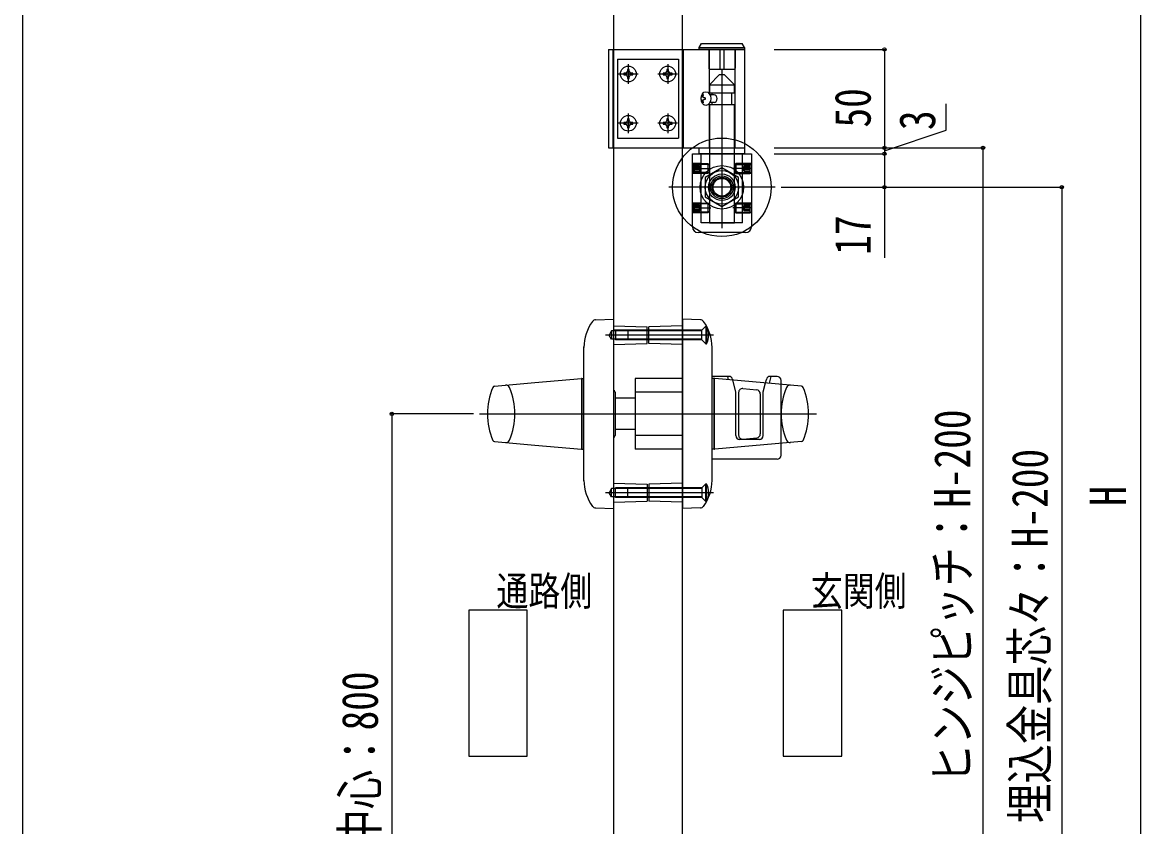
# Model space of a CAD drawing. Units: millimetres, scale not verified. Extents: x -1312 to 1312, y -2119 to 2123.
# Drawn here: x -1312 to -745, y 1317 to 1725 of the extents above; entities that cross this region are included whole.
import ezdxf
from ezdxf.enums import TextEntityAlignment as Align

# ---------------------------------------------------------------- set-up
doc = ezdxf.new("R2010")
doc.units = ezdxf.units.MM
doc.header["$LTSCALE"] = 10
for name, color, linetype in [('0-1_USER1', 3, 'Continuous'), ('0-4_YKK_12', 2, 'Continuous'), ('0-5_YKK_13', 4, 'Continuous'), ('0-7_YKK_D', 6, 'Continuous'), ('0-8_YKK_ZWAK', 7, 'Continuous')]:
    doc.layers.add(name, color=color, linetype=linetype)
doc.styles.add('ＭＳ ゴシック', font='')
doc.styles.get('ＭＳ ゴシック').set_extended_font_data('MS Gothic')

msp = doc.modelspace()

# ---------------------------------------------------------------- linework, layer by layer
at = {"layer": '0-1_USER1'}
for points in [[(-1056.25, 1426.59), (-1086.01, 1426.59), (-1086.01, 1352.56), (-1056.25, 1352.56)], [(-896.71, 1426.59), (-926.47, 1426.59), (-926.47, 1352.56), (-896.71, 1352.56)]]:
    msp.add_lwpolyline(points, close=True, dxfattribs=at)
at = {"layer": '0-4_YKK_12'}
msp.add_line((-977.5, 1186.3), (-977.5, 1786.3), dxfattribs=at)
msp.add_lwpolyline([(-977.5, 1786.3), (-1012.5, 1786.3), (-1012.5, 1186.3)], dxfattribs=at)
at = {"layer": '0-5_YKK_13'}
for p, q in [((-969, 1712.3), (-967.85, 1714.3)), ((-967.85, 1714.3), (-947.15, 1714.3)), ((-946, 1712.3), (-947.15, 1714.3)), ((-1015, 1711.3), (-1015, 1661.3)), ((-1012.8, 1711.3), (-1012.8, 1661.3)), ((-977.2, 1711.3), (-977.2, 1661.3)), ((-969, 1712.3), (-946, 1712.3)), ((-964.2, 1711.3), (-964.2, 1701.8)), ((-964, 1711.3), (-964, 1688.93)), ((-958.5, 1711.3), (-958.5, 1701.3)), ((-956.5, 1711.3), (-956.5, 1701.3)), ((-951, 1711.3), (-951, 1661.3)), ((-950.8, 1711.3), (-950.8, 1701.8)), ((-946, 1712.3), (-946, 1711.3)), ((-946, 1711.3), (-946, 1661.3)), ((-1010.5, 1706.3), (-979.5, 1706.3)), ((-1010.5, 1706.3), (-1010.5, 1666.3)), ((-1005, 1703.8), (-1005, 1693.8)), ((-985, 1703.8), (-985, 1693.8)), ((-979.5, 1706.3), (-979.5, 1666.3)), ((-1000, 1698.8), (-1010, 1698.8)), ((-1003.65, 1698.35), (-1002.75, 1698.35)), ((-980, 1698.8), (-990, 1698.8)), ((-983.65, 1698.35), (-982.75, 1698.35)), ((-963.85, 1693.3), (-958.85, 1698.3)), ((-963.7, 1701.3), (-951.3, 1701.3)), ((-956.15, 1698.3), (-958.85, 1698.3)), ((-957.5, 1701.09), (-957.5, 1620.51)), ((-951.15, 1693.3), (-956.15, 1698.3)), ((-963.85, 1693.3), (-963.85, 1689.3)), ((-963.85, 1693.3), (-951.15, 1693.3)), ((-951.15, 1689.3), (-951.15, 1693.3)), ((-967, 1688.4), (-967.59, 1688.4)), ((-965.98, 1686.72), (-966.57, 1686.72)), ((-965.98, 1685.88), (-966.57, 1685.88)), ((-963.85, 1689.3), (-951.15, 1689.3)), ((-961.39, 1688.3), (-963.6, 1688.3)), ((-962.5, 1688.3), (-962.5, 1689.3)), ((-952.5, 1683.3), (-952.5, 1689.3)), ((-967, 1684.2), (-967.59, 1684.2)), ((-964, 1683.67), (-964, 1661.3)), ((-963.85, 1683.3), (-963.85, 1623.3)), ((-963.85, 1683.3), (-951.15, 1683.3)), ((-961.39, 1684.3), (-963.6, 1684.3)), ((-962.5, 1683.3), (-962.5, 1684.3)), ((-951.15, 1623.3), (-951.15, 1683.3)), ((-1005, 1678.8), (-1005, 1668.8)), ((-985, 1678.8), (-985, 1668.8)), ((-1000, 1673.8), (-1010, 1673.8)), ((-1003.65, 1673.35), (-1002.75, 1673.35)), ((-980, 1673.8), (-990, 1673.8)), ((-983.65, 1673.35), (-982.75, 1673.35)), ((-1010.5, 1666.3), (-979.5, 1666.3)), ((-972.5, 1621.3), (-972.5, 1658.3)), ((-972.5, 1658.3), (-942.5, 1658.3)), ((-968, 1623.3), (-968, 1658.3)), ((-947, 1623.3), (-947, 1658.3)), ((-946, 1661.3), (-946, 1658.3)), ((-942.5, 1658.3), (-942.5, 1621.3)), ((-968, 1653.3), (-972.5, 1653.3)), ((-972.5, 1652.85), (-968, 1652.85)), ((-971.6, 1653.3), (-971.85, 1652.87)), ((-964.17, 1652.87), (-971.85, 1652.87)), ((-971.85, 1648.73), (-971.85, 1652.87)), ((-971.85, 1652.24), (-968.85, 1652.24)), ((-971.85, 1651.52), (-968.85, 1651.52)), ((-971.6, 1653.3), (-964.6, 1653.3)), ((-971.6, 1653.3), (-971.6, 1648.3)), ((-968.85, 1652.24), (-968.02, 1650.8)), ((-963.85, 1652.55), (-963.85, 1649.05)), ((-951.15, 1652.55), (-951.15, 1649.05)), ((-950.83, 1652.87), (-943.15, 1652.87)), ((-943.4, 1653.3), (-950.4, 1653.3)), ((-942.5, 1653.3), (-947, 1653.3)), ((-947, 1652.85), (-942.5, 1652.85)), ((-946.15, 1652.24), (-946.98, 1650.8)), ((-943.15, 1652.24), (-946.15, 1652.24)), ((-943.15, 1651.52), (-946.15, 1651.52)), ((-943.4, 1653.3), (-943.4, 1648.3)), ((-943.4, 1653.3), (-943.15, 1652.87)), ((-943.15, 1648.73), (-943.15, 1652.87)), ((-972.6, 1650.8), (-963.1, 1650.8)), ((-972.5, 1648.75), (-968, 1648.75)), ((-968, 1648.3), (-972.5, 1648.3)), ((-971.85, 1650.08), (-968.85, 1650.08)), ((-971.85, 1649.36), (-968.85, 1649.36)), ((-964.17, 1648.73), (-971.85, 1648.73)), ((-971.85, 1648.73), (-971.6, 1648.3)), ((-964.6, 1648.3), (-971.6, 1648.3)), ((-968.85, 1649.36), (-968.02, 1650.8)), ((-963.85, 1649.05), (-964.6, 1648.3)), ((-942.4, 1650.8), (-951.9, 1650.8)), ((-951.15, 1649.05), (-950.4, 1648.3)), ((-950.83, 1648.73), (-943.15, 1648.73)), ((-950.4, 1648.3), (-943.4, 1648.3)), ((-947, 1648.75), (-942.5, 1648.75)), ((-942.5, 1648.3), (-947, 1648.3)), ((-946.15, 1649.36), (-946.98, 1650.8)), ((-943.15, 1650.08), (-946.15, 1650.08)), ((-943.15, 1649.36), (-946.15, 1649.36)), ((-943.15, 1648.73), (-943.4, 1648.3)), ((-930.5, 1641.3), (-984.5, 1641.3)), ((-972.6, 1630.8), (-963.1, 1630.8)), ((-968, 1633.3), (-972.5, 1633.3)), ((-972.5, 1632.85), (-968, 1632.85)), ((-972.5, 1628.75), (-968, 1628.75)), ((-971.6, 1633.3), (-971.85, 1632.87)), ((-964.17, 1632.87), (-971.85, 1632.87)), ((-971.85, 1628.73), (-971.85, 1632.87)), ((-971.85, 1632.24), (-968.85, 1632.24)), ((-971.85, 1631.52), (-968.85, 1631.52)), ((-971.85, 1630.08), (-968.85, 1630.08)), ((-971.85, 1629.36), (-968.85, 1629.36)), ((-964.17, 1628.73), (-971.85, 1628.73)), ((-971.85, 1628.73), (-971.6, 1628.3)), ((-971.6, 1633.3), (-964.6, 1633.3)), ((-971.6, 1633.3), (-971.6, 1628.3)), ((-968.85, 1632.24), (-968.02, 1630.8)), ((-968.85, 1629.36), (-968.02, 1630.8)), ((-963.85, 1629.05), (-964.6, 1628.3)), ((-963.85, 1632.55), (-963.85, 1629.05)), ((-942.4, 1630.8), (-951.9, 1630.8)), ((-951.15, 1632.55), (-951.15, 1629.05)), ((-951.15, 1629.05), (-950.4, 1628.3)), ((-950.83, 1632.87), (-943.15, 1632.87)), ((-950.83, 1628.73), (-943.15, 1628.73)), ((-943.4, 1633.3), (-950.4, 1633.3)), ((-942.5, 1633.3), (-947, 1633.3)), ((-947, 1632.85), (-942.5, 1632.85)), ((-947, 1628.75), (-942.5, 1628.75)), ((-946.15, 1632.24), (-946.98, 1630.8)), ((-946.15, 1629.36), (-946.98, 1630.8)), ((-943.15, 1632.24), (-946.15, 1632.24)), ((-943.15, 1631.52), (-946.15, 1631.52)), ((-943.15, 1630.08), (-946.15, 1630.08)), ((-943.15, 1629.36), (-946.15, 1629.36)), ((-943.4, 1633.3), (-943.4, 1628.3)), ((-943.4, 1633.3), (-943.15, 1632.87)), ((-943.15, 1628.73), (-943.4, 1628.3)), ((-943.15, 1628.73), (-943.15, 1632.87)), ((-968, 1628.3), (-972.5, 1628.3)), ((-964.6, 1628.3), (-971.6, 1628.3)), ((-947, 1623.3), (-968, 1623.3)), ((-963.85, 1623.3), (-951.15, 1623.3)), ((-950.4, 1628.3), (-943.4, 1628.3)), ((-942.5, 1628.3), (-947, 1628.3)), ((-945.5, 1618.3), (-969.5, 1618.3)), ((-1021.56, 1574.03), (-1012.5, 1574.3)), ((-1012.5, 1574.3), (-1012.5, 1478.3)), ((-968.44, 1574.03), (-977.5, 1574.3)), ((-977.5, 1574.3), (-977.5, 1478.3)), ((-961.83, 1566.3), (-1016.64, 1566.3)), ((-1013.5, 1568.4), (-1014.71, 1566.3)), ((-1013.5, 1564.2), (-1014.71, 1566.3)), ((-967.6, 1568.4), (-1013.5, 1568.4)), ((-1013.5, 1568.4), (-1013.5, 1564.2)), ((-1012.5, 1571.05), (-995.5, 1570.55)), ((-967.6, 1568.8), (-1012.5, 1568.8)), ((-1011.5, 1568.8), (-1011.5, 1563.8)), ((-1005.3, 1568.8), (-1005.3, 1563.8)), ((-995.5, 1562.05), (-995.5, 1570.55)), ((-977.5, 1571.05), (-994.5, 1570.55)), ((-965.6, 1570.8), (-967.6, 1568.8)), ((-967.6, 1563.8), (-967.6, 1568.8)), ((-965.3, 1570.8), (-965.6, 1570.8)), ((-965.3, 1570.8), (-965.3, 1561.8)), ((-967.6, 1564.2), (-1013.5, 1564.2)), ((-1012.5, 1561.55), (-995.5, 1562.05)), ((-967.6, 1563.8), (-1011.5, 1563.8)), ((-965.6, 1561.8), (-965.3, 1561.8)), ((-1027.5, 1492.3), (-1027.5, 1560.3)), ((-962.5, 1492.3), (-962.5, 1560.3)), ((-1028.5, 1544.3), (-1027.5, 1544.3)), ((-1028.5, 1508.63), (-1028.5, 1543.97)), ((-977.5, 1544.3), (-1001.5, 1544.3)), ((-1001.5, 1544.3), (-1001.5, 1508.3)), ((-954, 1545.3), (-962.5, 1545.3)), ((-961.5, 1544.3), (-962.5, 1544.3)), ((-961.5, 1508.63), (-961.5, 1543.97)), ((-917.1, 1540.35), (-961.17, 1544.27)), ((-954.09, 1543.64), (-954.5, 1545.3)), ((-933.38, 1541.8), (-932.5, 1545.3)), ((-929.5, 1545.3), (-933, 1545.3)), ((-946.82, 1539.1), (-939.82, 1538.47)), ((-1011.7, 1537.3), (-1011.7, 1515.3)), ((-1001.5, 1534.3), (-1011.7, 1534.3)), ((-977.5, 1537.3), (-1001.5, 1537.3)), ((-949, 1537.11), (-949, 1515.49)), ((-938, 1536.47), (-938, 1516.13)), ((-936.5, 1515.3), (-936.5, 1537.55)), ((-1080.5, 1526.3), (-909.5, 1526.3)), ((-1001.5, 1518.3), (-1011.7, 1518.3)), ((-977.5, 1515.3), (-1001.5, 1515.3)), ((-917.1, 1512.25), (-961.17, 1508.33)), ((-938.5, 1513.3), (-948.5, 1513.3)), ((-946.82, 1513.5), (-939.82, 1514.14)), ((-977.5, 1508.3), (-1001.5, 1508.3)), ((-929.5, 1503.3), (-962.5, 1503.3)), ((-1013.5, 1488.4), (-1014.71, 1486.3)), ((-967.6, 1488.4), (-1013.5, 1488.4)), ((-1013.5, 1484.2), (-1013.5, 1488.4)), ((-1012.5, 1491.05), (-995.5, 1490.55)), ((-967.6, 1488.8), (-1011.5, 1488.8)), ((-1005.3, 1483.8), (-1005.3, 1488.8)), ((-995.5, 1490.55), (-995.5, 1482.05)), ((-967.6, 1488.8), (-967.6, 1483.8)), ((-965.6, 1490.8), (-965.3, 1490.8)), ((-965.3, 1481.8), (-965.3, 1490.8)), ((-961.83, 1486.3), (-1016.64, 1486.3)), ((-1013.5, 1484.2), (-1014.71, 1486.3)), ((-967.6, 1484.2), (-1013.5, 1484.2)), ((-1012.5, 1481.55), (-995.5, 1482.05)), ((-977.5, 1481.55), (-994.5, 1482.05)), ((-965.6, 1481.8), (-967.6, 1483.8)), ((-965.3, 1481.8), (-965.6, 1481.8)), ((-1021.56, 1478.57), (-1012.5, 1478.3)), ((-968.44, 1478.57), (-977.5, 1478.3))]:
    msp.add_line(p, q, dxfattribs=at)
for points in [[(-1015, 1711.3), (-977.5, 1711.3), (-946, 1711.3)], [(-946, 1711.3), (-969, 1711.3), (-969, 1712.3)], [(-1006.35, 1699.25), (-1007.25, 1699.25), (-1007.25, 1698.35), (-1006.35, 1698.35)], [(-1004.55, 1700.15), (-1004.55, 1701.05), (-1005.45, 1701.05), (-1005.45, 1700.15)], [(-1005.45, 1697.45), (-1005.45, 1696.55), (-1004.55, 1696.55), (-1004.55, 1697.45)], [(-1002.75, 1698.35), (-1002.75, 1699.25), (-1003.65, 1699.25)], [(-986.35, 1699.25), (-987.25, 1699.25), (-987.25, 1698.35), (-986.35, 1698.35)], [(-984.55, 1700.15), (-984.55, 1701.05), (-985.45, 1701.05), (-985.45, 1700.15)], [(-985.45, 1697.45), (-985.45, 1696.55), (-984.55, 1696.55), (-984.55, 1697.45)], [(-982.75, 1698.35), (-982.75, 1699.25), (-983.65, 1699.25)], [(-967.7, 1687.56), (-967.73, 1687.4), (-967.78, 1687.24), (-967.84, 1687.09), (-967.92, 1686.97), (-968.02, 1686.86), (-968.08, 1686.81)], [(-968.08, 1685.79), (-968.02, 1685.74), (-967.92, 1685.63), (-967.84, 1685.51), (-967.78, 1685.36), (-967.73, 1685.2), (-967.7, 1685.04)], [(-966.57, 1686.72), (-966.69, 1686.74), (-966.8, 1686.78), (-966.9, 1686.86), (-966.98, 1686.97), (-967.05, 1687.09), (-967.09, 1687.24), (-967.11, 1687.4), (-967.11, 1687.56)], [(-967.11, 1685.04), (-967.11, 1685.2), (-967.09, 1685.36), (-967.05, 1685.51), (-966.98, 1685.63), (-966.9, 1685.74), (-966.8, 1685.82), (-966.69, 1685.86), (-966.57, 1685.88)], [(-1006.35, 1674.25), (-1007.25, 1674.25), (-1007.25, 1673.35), (-1006.35, 1673.35)], [(-1004.55, 1675.15), (-1004.55, 1676.05), (-1005.45, 1676.05), (-1005.45, 1675.15)], [(-1002.75, 1673.35), (-1002.75, 1674.25), (-1003.65, 1674.25)], [(-986.35, 1674.25), (-987.25, 1674.25), (-987.25, 1673.35), (-986.35, 1673.35)], [(-984.55, 1675.15), (-984.55, 1676.05), (-985.45, 1676.05), (-985.45, 1675.15)], [(-982.75, 1673.35), (-982.75, 1674.25), (-983.65, 1674.25)], [(-1005.45, 1672.45), (-1005.45, 1671.55), (-1004.55, 1671.55), (-1004.55, 1672.45)], [(-985.45, 1672.45), (-985.45, 1671.55), (-984.55, 1671.55), (-984.55, 1672.45)], [(-1015, 1661.3), (-977.5, 1661.3), (-946, 1661.3)], [(-946, 1658.3), (-969, 1658.3), (-969, 1661.3)], [(-963.85, 1652.55), (-964.6, 1653.3), (-964.6, 1648.3)], [(-951.15, 1652.55), (-950.4, 1653.3), (-950.4, 1648.3)], [(-963.85, 1632.55), (-964.6, 1633.3), (-964.6, 1628.3)], [(-951.15, 1632.55), (-950.4, 1633.3), (-950.4, 1628.3)], [(-977.5, 1561.55), (-994.5, 1562.05), (-994.5, 1570.55)], [(-965.6, 1570.8), (-965.6, 1561.8), (-967.6, 1563.8)], [(-1072.9, 1540.35), (-1052.5, 1542.17), (-1028.83, 1544.27)], [(-1028.5, 1544.3), (-1028.5, 1508.3), (-1027.5, 1508.3)], [(-961.5, 1544.3), (-961.5, 1508.3), (-962.5, 1508.3)], [(-950.5, 1515.3), (-950.5, 1537.55), (-951.98, 1543.45), (-952.06, 1543.79)], [(-936.5, 1537.55), (-935.39, 1541.98), (-934.94, 1543.79)], [(-927.5, 1505.3), (-927.5, 1511.32), (-927.5, 1541.28), (-927.5, 1543.3)], [(-1072.9, 1512.25), (-1052.5, 1510.43), (-1028.83, 1508.33)], [(-967.6, 1483.8), (-1011.5, 1483.8), (-1011.5, 1488.8)], [(-977.5, 1491.05), (-994.5, 1490.55), (-994.5, 1482.05)], [(-965.6, 1481.8), (-965.6, 1490.8), (-967.6, 1488.8)]]:
    msp.add_lwpolyline(points, dxfattribs=at)
msp.add_lwpolyline([(-957.5, 1651.11), (-966, 1646.21), (-966, 1636.39), (-957.5, 1631.49), (-949, 1636.39), (-949, 1646.21)], close=True, dxfattribs=at)
for centre, radius in [((-1005, 1698.8), 4), ((-985, 1698.8), 4), ((-1005, 1673.8), 4), ((-985, 1673.8), 4), ((-957.5, 1641.3), 25), ((-957.5, 1641.3), 11.03), ((-957.5, 1641.3), 8.5), ((-957.5, 1641.3), 6.75), ((-957.5, 1641.3), 5.75), ((-957.5, 1641.3), 5), ((-957.5, 1641.3), 4.5)]:
    msp.add_circle(centre, radius, dxfattribs=at)
for centre, radius, start, end in [((-1006.35, 1700.15), 0.9, 270, 0), ((-1006.35, 1697.45), 0.9, 0, 90), ((-1003.65, 1700.15), 0.9, 180, 270), ((-1003.65, 1697.45), 0.9, 90, 180), ((-986.35, 1700.15), 0.9, 270, 0), ((-986.35, 1697.45), 0.9, 0, 90), ((-983.65, 1700.15), 0.9, 180, 270), ((-983.65, 1697.45), 0.9, 90, 180), ((-963.7, 1701.8), 0.5, 180, 270), ((-951.3, 1701.8), 0.5, 270, 360), ((-1006.35, 1675.15), 0.9, 270, 0), ((-1003.65, 1675.15), 0.9, 180, 270), ((-986.35, 1675.15), 0.9, 270, 0), ((-983.65, 1675.15), 0.9, 180, 270), ((-1006.35, 1672.45), 0.9, 0, 90), ((-1003.65, 1672.45), 0.9, 90, 180), ((-986.35, 1672.45), 0.9, 0, 90), ((-983.65, 1672.45), 0.9, 90, 180), ((-969.31, 1651.88), 0.588, 322.1211, 22.1211), ((-970.89, 1650.8), 2.17, 340.5288, 19.4712), ((-945.69, 1651.88), 0.588, 157.8789, 217.8789), ((-944.11, 1650.8), 2.17, 160.5288, 199.4712), ((-969.31, 1649.72), 0.588, 337.8789, 37.8789), ((-945.69, 1649.72), 0.588, 142.1211, 202.1211), ((-969.31, 1631.88), 0.588, 322.1211, 22.1211), ((-970.89, 1630.8), 2.17, 340.5288, 19.4712), ((-969.31, 1629.72), 0.588, 337.8789, 37.8789), ((-945.69, 1631.88), 0.588, 157.8789, 217.8789), ((-944.11, 1630.8), 2.17, 160.5288, 199.4712), ((-945.69, 1629.72), 0.588, 142.1211, 202.1211), ((-969.5, 1621.3), 3, 180, 270), ((-945.5, 1621.3), 3, 270, 0), ((-1005.5, 1560.04), 22, 143.1566, 180), ((-1021.51, 1572.03), 2, 91.6824, 143.1566), ((-968.49, 1572.03), 2, 36.8434, 88.3176), ((-984.5, 1560.04), 22, 0, 36.8434), ((-974.91, 1566.3), 10.61, 334.9038, 25.0962), ((-1028.8, 1543.97), 0.3, 0, 95.0814), ((-961.2, 1543.97), 0.3, 84.9186, 180), ((-954, 1543.3), 2, 14.0362, 90), ((-933, 1543.3), 2, 90, 165.9638), ((-929.5, 1543.3), 2, 0, 90), ((-1042.5, 1526.3), 34, 156.6939, 180), ((-1072.81, 1539.36), 1, 95.0814, 156.6939), ((-1067.06, 1538.86), 2, 23.1151, 95.0814), ((-1096.5, 1526.3), 34, 336.8849, 23.1151), ((-1012.7, 1537.3), 1, 0, 78.463), ((-947, 1537.11), 2, 84.8056, 180), ((-940, 1536.47), 2, 0, 84.8056), ((-893.5, 1526.3), 34, 156.8849, 203.1151), ((-922.94, 1538.86), 2, 84.9186, 156.8849), ((-917.19, 1539.36), 1, 23.3061, 84.9186), ((-947.5, 1526.3), 34, 0, 23.3061), ((-1042.5, 1526.3), 34, 180, 203.3061), ((-947.5, 1526.3), 34, 336.6939, 0), ((-1012.7, 1515.3), 1, 281.537, 0), ((-948.5, 1515.3), 2, 180, 270), ((-947, 1515.49), 2, 180, 275.1945), ((-940, 1516.13), 2, 275.1945, 0), ((-938.5, 1515.3), 2, 270, 0), ((-1072.81, 1513.24), 1, 203.3061, 264.9186), ((-1067.06, 1513.74), 2, 264.9186, 336.8849), ((-922.94, 1513.74), 2, 203.1151, 275.0814), ((-917.19, 1513.24), 1, 275.0814, 336.6939), ((-1028.8, 1508.63), 0.3, 264.9186, 0), ((-961.2, 1508.63), 0.3, 180, 275.0814), ((-929.5, 1505.3), 2, 270, 0), ((-1005.5, 1492.56), 22, 180, 216.8434), ((-984.5, 1492.56), 22, 323.1566, 0), ((-974.91, 1486.3), 10.61, 334.9038, 25.0962), ((-1021.51, 1480.57), 2, 216.8434, 268.3176), ((-968.49, 1480.57), 2, 271.6824, 323.1566)]:
    msp.add_arc(centre, radius, start, end, dxfattribs=at)
msp.add_ellipse((-965.63, 1686.3), major_axis=(0, -3.5), ratio=0.707107, dxfattribs=at)
for centre, major_axis, start_param, end_param in [((-961.4, 1686.3), (0, -9), 4.476885, 4.571928), ((-960.81, 1686.3), (0, -9), 4.476885, 4.571928), ((-959.62, 1686.3), (0, -9), 4.665705, 4.759073), ((-961.39, 1686.3), (0, 2), 3.141593, 6.283185), ((-961.4, 1686.3), (0, -9), 4.85285, 4.947893), ((-960.81, 1686.3), (0, -9), 4.85285, 4.947893)]:
    msp.add_ellipse(centre, major_axis=major_axis, ratio=0.707107, start_param=start_param, end_param=end_param, dxfattribs=at)
at = {"layer": '0-7_YKK_D'}
for p, q in [((-745, 1772.3), (-745, 1200.3)), ((-930.9, 1711.3), (-874, 1711.3)), ((-875, 1711.3), (-875, 1661.3)), ((-930.9, 1661.3), (-824, 1661.3)), ((-930.9, 1661.3), (-874, 1661.3)), ((-930.9, 1661.3), (-874, 1661.3)), ((-930.9, 1658.3), (-874, 1658.3)), ((-930.9, 1658.3), (-874, 1658.3)), ((-875, 1661.3), (-875, 1658.3)), ((-825, 1661.3), (-825, 1261.3)), ((-927.5, 1641.3), (-874, 1641.3)), ((-927.5, 1641.3), (-784, 1641.3)), ((-785, 1641.3), (-785, 1241.3)), ((-1083.5, 1526.3), (-1126, 1526.3)), ((-1125, 1526.3), (-1125, 1186.3))]:
    msp.add_line(p, q, dxfattribs=at)
for points in [[(-875, 1659.8), (-843.75, 1670.35), (-843.75, 1683.69)], [(-875, 1658.3), (-875, 1641.3), (-875, 1605.57)]]:
    msp.add_lwpolyline(points, dxfattribs=at)
for centre in [(-875, 1711.3), (-875, 1661.3), (-875, 1661.3), (-875, 1658.3), (-875, 1658.3), (-825, 1661.3), (-875, 1641.3), (-785, 1641.3), (-1125, 1526.3)]:
    msp.add_circle(centre, 0.85, dxfattribs=at)
at = {"layer": '0-8_YKK_ZWAK'}
msp.add_line((-1312.5, 2036.3), (-1312.5, -2118.7), dxfattribs=at)

# ---------------------------------------------------------------- texts
at = {"layer": '0-1_USER1', "style": 'ＭＳ ゴシック', "width": 0.8}
for s, p in [('通路側', (-1071.92, 1424.5)), ('玄関側', (-912.38, 1424.5))]:
    msp.add_text(s, height=14.85, dxfattribs=at).set_placement(p, align=Align.BOTTOM_LEFT)
at = {"layer": '0-7_YKK_D', "style": 'ＭＳ ゴシック', "width": 0.8}
for s, p in [('50', (-876.5, 1671.63)), ('3', (-843.75, 1670.35)), ('17', (-876.5, 1607.07)), ('ヒンジピッチ：H-200', (-826, 1338.63)), ('埋込金具芯々：H-200', (-786.6, 1318.63)), ('H', (-747, 1479.63)), ('錠中心：800', (-1126.6, 1285.63))]:
    msp.add_text(s, height=18.33, rotation=90, dxfattribs=at).set_placement(p, align=Align.BOTTOM_LEFT)

doc.saveas('drawing.dxf')
